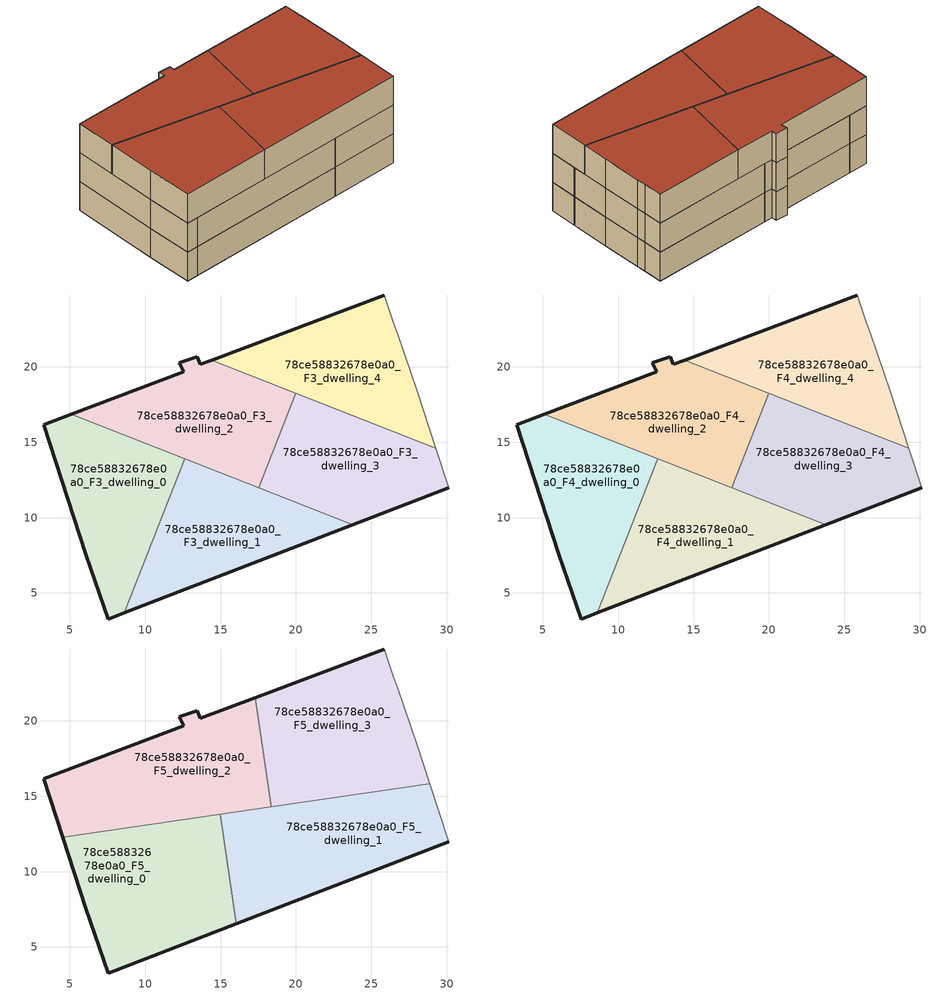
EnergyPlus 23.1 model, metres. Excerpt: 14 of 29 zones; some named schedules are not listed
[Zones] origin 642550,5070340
78ce58832678e0a0_F3_dwelling_0
 floor to 78ce58832678e0a0_F2_dwelling_0 (EU_floor_Construction): 8.6,3.67 12.62,13.9 5.07,16.87 3.24,16.18 6.04,7.57 7.54,3.27 z9
 wall outside (EU_wall_Construction): 8.6,3.67 7.54,3.27 6.04,7.57 3.24,16.18 5.07,16.87 z9:12
 wall to 78ce58832678e0a0_F3_dwelling_1 (EU_wall_Construction): 12.62,13.9 8.6,3.67 z9:12
 wall to 78ce58832678e0a0_F3_dwelling_2 (EU_wall_Construction): 5.07,16.87 12.62,13.9 z9:12
78ce58832678e0a0_F3_dwelling_1
 floor to 78ce58832678e0a0_F2_dwelling_1 (EU_floor_Construction): 23.78,9.52 12.62,13.9 8.6,3.67 z9
 wall outside (EU_wall_Construction): 23.78,9.52 8.6,3.67 z9:12
 wall to 78ce58832678e0a0_F3_dwelling_3 (EU_wall_Construction): 17.52,11.98 23.78,9.52 z9:12
 wall to 78ce58832678e0a0_F3_dwelling_2 (EU_wall_Construction): 12.62,13.9 17.52,11.98 z9:12
78ce58832678e0a0_F3_dwelling_2
 floor to 78ce58832678e0a0_F2_dwelling_2 (EU_floor_Construction): 17.52,11.97 19.99,18.26 14.4,20.46 13.65,20.18 13.45,20.68 12.25,20.28 12.55,19.68 5.07,16.87 z9
 wall outside (EU_wall_Construction): 5.07,16.87 12.55,19.68 12.25,20.28 13.45,20.68 13.65,20.18 14.4,20.46 z9:12
 wall to 78ce58832678e0a0_F3_dwelling_3 (EU_wall_Construction): 19.99,18.26 17.52,11.97 z9:12
 wall to 78ce58832678e0a0_F3_dwelling_4 (EU_wall_Construction): 14.4,20.46 19.99,18.26 z9:12
78ce58832678e0a0_F3_dwelling_3
 floor to 78ce58832678e0a0_F2_dwelling_3 (EU_floor_Construction): 30.16,11.97 29.3,14.6 19.99,18.26 17.52,11.97 23.78,9.52 z9
 wall outside (EU_wall_Construction): 30.16,11.97 23.78,9.52 z9:12
 wall adiabatic (EU_wall_Construction): 29.3,14.6 30.16,11.97 z9:12
 wall to 78ce58832678e0a0_F3_dwelling_4 (EU_wall_Construction): 20,18.26 29.3,14.6 z9:12
78ce58832678e0a0_F3_dwelling_4
 floor to 78ce58832678e0a0_F2_dwelling_4 (EU_floor_Construction): 29.3,14.6 28.06,18.37 26.76,22.18 26.46,22.98 25.86,24.78 14.4,20.46 z9
 wall outside (EU_wall_Construction): 14.4,20.46 25.86,24.78 z9:12
 wall adiabatic (EU_wall_Construction): 25.86,24.78 26.46,22.98 26.76,22.18 28.06,18.37 29.3,14.6 z9:12
78ce58832678e0a0_F4_dwelling_0
 floor to 78ce58832678e0a0_F3_dwelling_0 (EU_floor_Construction): 8.6,3.67 12.62,13.9 5.07,16.87 3.24,16.18 6.04,7.57 7.54,3.27 z12
 wall outside (EU_wall_Construction): 8.6,3.67 7.54,3.27 6.04,7.57 3.24,16.18 5.07,16.87 z12:15
 wall to 78ce58832678e0a0_F4_dwelling_1 (EU_wall_Construction): 12.62,13.9 8.6,3.67 z12:15
 wall to 78ce58832678e0a0_F4_dwelling_2 (EU_wall_Construction): 5.07,16.87 12.62,13.9 z12:15
78ce58832678e0a0_F4_dwelling_1
 floor to 78ce58832678e0a0_F3_dwelling_1 (EU_floor_Construction): 23.78,9.52 12.62,13.9 8.6,3.67 z12
 wall outside (EU_wall_Construction): 23.78,9.52 8.6,3.67 z12:15
 wall to 78ce58832678e0a0_F4_dwelling_3 (EU_wall_Construction): 17.52,11.98 23.78,9.52 z12:15
 wall to 78ce58832678e0a0_F4_dwelling_2 (EU_wall_Construction): 12.62,13.9 17.52,11.98 z12:15
 ceiling adiabatic (EU_roof_Construction): 23.78,9.52 16.03,6.53 15.11,12.93 z15
78ce58832678e0a0_F4_dwelling_2
 floor to 78ce58832678e0a0_F3_dwelling_2 (EU_floor_Construction): 17.52,11.97 19.99,18.26 14.4,20.46 13.65,20.18 13.45,20.68 12.25,20.28 12.55,19.68 5.07,16.87 z12
 wall outside (EU_wall_Construction): 5.07,16.87 12.55,19.68 12.25,20.28 13.45,20.68 13.65,20.18 14.4,20.46 z12:15
 wall to 78ce58832678e0a0_F4_dwelling_3 (EU_wall_Construction): 19.99,18.26 17.52,11.97 z12:15
 wall to 78ce58832678e0a0_F4_dwelling_4 (EU_wall_Construction): 14.4,20.46 19.99,18.26 z12:15
78ce58832678e0a0_F4_dwelling_3
 floor to 78ce58832678e0a0_F3_dwelling_3 (EU_floor_Construction): 30.16,11.97 29.3,14.6 19.99,18.26 17.52,11.97 23.78,9.52 z12
 wall outside (EU_wall_Construction): 30.16,11.97 23.78,9.52 z12:15
 wall adiabatic (EU_wall_Construction): 29.3,14.6 30.16,11.97 z12:15
 wall to 78ce58832678e0a0_F4_dwelling_4 (EU_wall_Construction): 20,18.26 29.3,14.6 z12:15
78ce58832678e0a0_F4_dwelling_4
 floor to 78ce58832678e0a0_F3_dwelling_4 (EU_floor_Construction): 29.3,14.6 28.06,18.37 26.76,22.18 26.46,22.98 25.86,24.78 14.4,20.46 z12
 wall outside (EU_wall_Construction): 14.4,20.46 25.86,24.78 z12:15
 wall adiabatic (EU_wall_Construction): 25.86,24.78 26.46,22.98 26.76,22.18 28.06,18.37 29.3,14.6 z12:15
78ce58832678e0a0_F5_dwelling_0
 floor to 78ce58832678e0a0_F4_dwelling_0 (EU_floor_Construction): 8.6,3.67 12.44,13.44 4.51,12.3 6.04,7.57 7.54,3.27 z15
 floor to 78ce58832678e0a0_F4_dwelling_1 (EU_floor_Construction): 16.03,6.53 15.11,12.93 13.42,13.59 12.44,13.44 8.6,3.67 z15
 floor to 78ce58832678e0a0_F4_dwelling_2 (EU_floor_Construction): 15.11,12.93 14.98,13.81 13.42,13.59 z15
 wall outside (EU_wall_Construction): 16.03,6.53 7.54,3.27 6.04,7.57 4.51,12.3 z15:18
 wall to 78ce58832678e0a0_F5_dwelling_1 (EU_wall_Construction): 14.98,13.81 16.03,6.53 z15:18
 wall to 78ce58832678e0a0_F5_dwelling_2 (EU_wall_Construction): 4.51,12.3 14.98,13.81 z15:18
 roof outside (EU_roof_Construction): 14.98,13.81 16.03,6.53 7.54,3.27 6.04,7.57 4.51,12.3 z18
78ce58832678e0a0_F5_dwelling_1
 floor to 78ce58832678e0a0_F4_dwelling_3 (EU_floor_Construction): 30.16,11.97 29.3,14.6 26.92,15.54 18.44,14.31 17.52,11.97 23.78,9.52 z15
 floor to 78ce58832678e0a0_F4_dwelling_4 (EU_floor_Construction): 29.3,14.6 28.9,15.83 26.92,15.54 z15
 floor to 78ce58832678e0a0_F4_dwelling_2 (EU_floor_Construction): 17.52,11.97 18.44,14.31 14.98,13.81 15.11,12.93 z15
 floor adiabatic (EU_floor_Construction): 30.16,11.97 23.78,9.52 15.11,12.93 16.03,6.53 z15
 wall outside (EU_wall_Construction): 30.16,11.97 16.03,6.53 z15:18
 wall adiabatic (EU_wall_Construction): 28.9,15.83 30.16,11.97 z15:18
 wall to 78ce58832678e0a0_F5_dwelling_3 (EU_wall_Construction): 18.35,14.3 28.9,15.83 z15:18
 wall to 78ce58832678e0a0_F5_dwelling_2 (EU_wall_Construction): 14.98,13.81 18.35,14.3 z15:18
 roof outside (EU_roof_Construction): 28.9,15.83 30.16,11.97 16.03,6.53 14.98,13.81 z18
78ce58832678e0a0_F5_dwelling_2
 floor to 78ce58832678e0a0_F4_dwelling_2 (EU_floor_Construction): 18.35,14.3 17.64,19.19 14.4,20.46 13.65,20.18 13.45,20.68 12.25,20.28 12.55,19.68 5.08,16.87 13.42,13.59 z15
 floor to 78ce58832678e0a0_F4_dwelling_0 (EU_floor_Construction): 12.44,13.44 12.62,13.9 5.08,16.87 3.24,16.18 4.51,12.3 z15
 floor to 78ce58832678e0a0_F4_dwelling_4 (EU_floor_Construction): 17.64,19.19 17.3,21.55 14.4,20.46 z15
 floor to 78ce58832678e0a0_F4_dwelling_1 (EU_floor_Construction): 13.42,13.59 12.62,13.9 12.44,13.44 z15
 wall outside (EU_wall_Construction): 4.51,12.3 3.24,16.18 12.55,19.68 12.25,20.28 13.45,20.68 13.65,20.18 17.3,21.55 z15:18
 wall to 78ce58832678e0a0_F5_dwelling_3 (EU_wall_Construction): 17.3,21.55 18.35,14.3 z15:18
 roof outside (EU_roof_Construction): 17.3,21.55 18.35,14.3 4.51,12.3 3.24,16.18 12.55,19.68 12.25,20.28 13.45,20.68 13.65,20.18 z18
78ce58832678e0a0_F5_dwelling_3
 floor to 78ce58832678e0a0_F4_dwelling_3 (EU_floor_Construction): 26.92,15.54 19.99,18.26 18.44,14.31 z15
 floor to 78ce58832678e0a0_F4_dwelling_4 (EU_floor_Construction): 28.9,15.83 28.06,18.37 26.76,22.18 26.46,22.98 25.86,24.78 17.3,21.55 17.64,19.19 26.92,15.54 z15
 floor to 78ce58832678e0a0_F4_dwelling_2 (EU_floor_Construction): 18.44,14.31 19.99,18.26 17.64,19.19 18.35,14.3 z15
 wall outside (EU_wall_Construction): 17.3,21.55 25.86,24.78 z15:18
 wall adiabatic (EU_wall_Construction): 25.86,24.78 26.46,22.98 26.76,22.18 28.06,18.37 28.9,15.83 z15:18
 roof outside (EU_roof_Construction): 26.46,22.98 26.76,22.18 28.06,18.37 28.9,15.83 18.35,14.3 17.3,21.55 25.86,24.78 z18
[Building]
EU S2 Campaign: North Axis=0; Terrain=City; Solar Distribution=FullExterior
[Site:Location]
Lyon-Bron: Latitude=45.75; Longitude=5; Time Zone=1; Elevation=198
[SizingPeriod:WeatherFileDays]
AnnualSizingPeriod: Begin Month=1; Begin Day of Month=1; End Month=12; End Day of Month=31; Day of Week for Start Day=Monday; Use Weather File Daylight Saving Period=No; Use Weather File Rain and Snow Indicators=No
[MATERIAL]
EU_InternalMass_Material: Roughness=MediumRough; Thickness=0.1; Conductivity=1; Density=1800; Specific Heat=900; Thermal Absorptance=0.9; Solar Absorptance=0.7; Visible Absorptance=0.7
[MATERIAL:NOMASS] Roughness=MediumRough; Thermal Absorptance=0.9; Solar Absorptance=0.7; Visible Absorptance=0.7
Name | Thermal Resistance
EU_wall_NoMass | 0.776494
EU_roof_NoMass | 0.486893
EU_floor_NoMass | 0.421597
[CONSTRUCTION]
EU_wall_Construction: EU_wall_NoMass
EU_roof_Construction: EU_roof_NoMass
EU_floor_Construction: EU_floor_NoMass
EU_InternalMass_Construction: EU_InternalMass_Material
[ZONE] Type=1; Multiplier=1; Ceiling Height=autocalculate; Floor Area=autocalculate; Part of Total Floor Area=Yes
Name | Volume
78ce58832678e0a0_F3_dwelling_0; 78ce58832678e0a0_F4_dwelling_0 | 197.808
78ce58832678e0a0_F5_dwelling_0 | 247.232
78ce58832678e0a0_F3_dwelling_1; 78ce58832678e0a0_F4_dwelling_1 | 197.785
78ce58832678e0a0_F5_dwelling_1 | 247.225
78ce58832678e0a0_F3_dwelling_2; 78ce58832678e0a0_F4_dwelling_2 | 197.799
78ce58832678e0a0_F5_dwelling_2 | 247.242
78ce58832678e0a0_F3_dwelling_3; 78ce58832678e0a0_F4_dwelling_3 | 197.776
78ce58832678e0a0_F5_dwelling_3 | 247.251
78ce58832678e0a0_F3_dwelling_4; 78ce58832678e0a0_F4_dwelling_4 | 197.793
[INTERNALMASS] Construction=EU_InternalMass_Construction
Name | Zone or ZoneList | Surface Area
78ce58832678e0a0_F3_dwelling_0_EU_InternalMass | 78ce58832678e0a0_F3_dwelling_0 | 65.9361
78ce58832678e0a0_F3_dwelling_1_EU_InternalMass | 78ce58832678e0a0_F3_dwelling_1 | 65.9263
78ce58832678e0a0_F3_dwelling_2_EU_InternalMass | 78ce58832678e0a0_F3_dwelling_2 | 65.9322
78ce58832678e0a0_F3_dwelling_3_EU_InternalMass | 78ce58832678e0a0_F3_dwelling_3 | 65.9271
78ce58832678e0a0_F3_dwelling_4_EU_InternalMass | 78ce58832678e0a0_F3_dwelling_4 | 65.9315
78ce58832678e0a0_F4_dwelling_0_EU_InternalMass | 78ce58832678e0a0_F4_dwelling_0 | 65.9361
78ce58832678e0a0_F4_dwelling_1_EU_InternalMass | 78ce58832678e0a0_F4_dwelling_1 | 65.9263
78ce58832678e0a0_F4_dwelling_2_EU_InternalMass | 78ce58832678e0a0_F4_dwelling_2 | 65.9322
78ce58832678e0a0_F4_dwelling_3_EU_InternalMass | 78ce58832678e0a0_F4_dwelling_3 | 65.9271
78ce58832678e0a0_F4_dwelling_4_EU_InternalMass | 78ce58832678e0a0_F4_dwelling_4 | 65.9315
78ce58832678e0a0_F5_dwelling_0_EU_InternalMass | 78ce58832678e0a0_F5_dwelling_0 | 82.4109
78ce58832678e0a0_F5_dwelling_1_EU_InternalMass | 78ce58832678e0a0_F5_dwelling_1 | 82.4079
78ce58832678e0a0_F5_dwelling_2_EU_InternalMass | 78ce58832678e0a0_F5_dwelling_2 | 82.4156
78ce58832678e0a0_F5_dwelling_3_EU_InternalMass | 78ce58832678e0a0_F5_dwelling_3 | 82.4181
[OTHEREQUIPMENT] Fuel Type=Electricity; Design Level Calculation Method=Watts/Area; Power per Zone Floor Area=1; Fraction Latent=0; Fraction Radiant=0; Fraction Lost=0; Carbon Dioxide Generation Rate=0; EndUse Subcategory=EU_Step8_InternalGains
Name | Zone or ZoneList or Space or SpaceList | Schedule
EU_Step8_InternalGain_78ce58832678e0a0_F3_dwelling_0_f000 | 78ce58832678e0a0_F3_dwelling_0 | EU_Step8_GainSchedule_78ce58832678e0a0_F3_dwelling_0_f000
EU_Step8_InternalGain_78ce58832678e0a0_F3_dwelling_1_f000 | 78ce58832678e0a0_F3_dwelling_1 | EU_Step8_GainSchedule_78ce58832678e0a0_F3_dwelling_1_f000
EU_Step8_InternalGain_78ce58832678e0a0_F3_dwelling_2_f000 | 78ce58832678e0a0_F3_dwelling_2 | EU_Step8_GainSchedule_78ce58832678e0a0_F3_dwelling_2_f000
EU_Step8_InternalGain_78ce58832678e0a0_F3_dwelling_3_f000 | 78ce58832678e0a0_F3_dwelling_3 | EU_Step8_GainSchedule_78ce58832678e0a0_F3_dwelling_3_f000
EU_Step8_InternalGain_78ce58832678e0a0_F3_dwelling_4_f000 | 78ce58832678e0a0_F3_dwelling_4 | EU_Step8_GainSchedule_78ce58832678e0a0_F3_dwelling_4_f000
EU_Step8_InternalGain_78ce58832678e0a0_F4_dwelling_0_f000 | 78ce58832678e0a0_F4_dwelling_0 | EU_Step8_GainSchedule_78ce58832678e0a0_F4_dwelling_0_f000
EU_Step8_InternalGain_78ce58832678e0a0_F4_dwelling_1_f000 | 78ce58832678e0a0_F4_dwelling_1 | EU_Step8_GainSchedule_78ce58832678e0a0_F4_dwelling_1_f000
EU_Step8_InternalGain_78ce58832678e0a0_F4_dwelling_2_f000 | 78ce58832678e0a0_F4_dwelling_2 | EU_Step8_GainSchedule_78ce58832678e0a0_F4_dwelling_2_f000
EU_Step8_InternalGain_78ce58832678e0a0_F4_dwelling_3_f000 | 78ce58832678e0a0_F4_dwelling_3 | EU_Step8_GainSchedule_78ce58832678e0a0_F4_dwelling_3_f000
EU_Step8_InternalGain_78ce58832678e0a0_F4_dwelling_4_f000 | 78ce58832678e0a0_F4_dwelling_4 | EU_Step8_GainSchedule_78ce58832678e0a0_F4_dwelling_4_f000
EU_Step8_InternalGain_78ce58832678e0a0_F5_dwelling_0_f000 | 78ce58832678e0a0_F5_dwelling_0 | EU_Step8_GainSchedule_78ce58832678e0a0_F5_dwelling_0_f000
EU_Step8_InternalGain_78ce58832678e0a0_F5_dwelling_1_f000 | 78ce58832678e0a0_F5_dwelling_1 | EU_Step8_GainSchedule_78ce58832678e0a0_F5_dwelling_1_f000
EU_Step8_InternalGain_78ce58832678e0a0_F5_dwelling_2_f000 | 78ce58832678e0a0_F5_dwelling_2 | EU_Step8_GainSchedule_78ce58832678e0a0_F5_dwelling_2_f000
EU_Step8_InternalGain_78ce58832678e0a0_F5_dwelling_3_f000 | 78ce58832678e0a0_F5_dwelling_3 | EU_Step8_GainSchedule_78ce58832678e0a0_F5_dwelling_3_f000
[ZONEVENTILATION:DESIGNFLOWRATE] Schedule=EU_AlwaysOn; Design Flow Rate Calculation Method=AirChanges/Hour; Air Changes per Hour=0.693814; Ventilation Type=Natural; Fan Pressure Rise=0; Fan Total Efficiency=1; Constant Term Coefficient=1; Temperature Term Coefficient=0; Velocity Term Coefficient=0; Velocity Squared Term Coefficient=0; Minimum Indoor Temperature=-100; Maximum Indoor Temperature=100; Delta Temperature=-100; Minimum Outdoor Temperature=-100; Maximum Outdoor Temperature=100; Maximum Wind Speed=40
Name | Zone or ZoneList or Space or SpaceList
EU_ConstantAir_78ce58832678e0a0_F3_dwelling_0 | 78ce58832678e0a0_F3_dwelling_0
EU_ConstantAir_78ce58832678e0a0_F3_dwelling_1 | 78ce58832678e0a0_F3_dwelling_1
EU_ConstantAir_78ce58832678e0a0_F3_dwelling_2 | 78ce58832678e0a0_F3_dwelling_2
EU_ConstantAir_78ce58832678e0a0_F3_dwelling_3 | 78ce58832678e0a0_F3_dwelling_3
EU_ConstantAir_78ce58832678e0a0_F3_dwelling_4 | 78ce58832678e0a0_F3_dwelling_4
EU_ConstantAir_78ce58832678e0a0_F4_dwelling_0 | 78ce58832678e0a0_F4_dwelling_0
EU_ConstantAir_78ce58832678e0a0_F4_dwelling_1 | 78ce58832678e0a0_F4_dwelling_1
EU_ConstantAir_78ce58832678e0a0_F4_dwelling_2 | 78ce58832678e0a0_F4_dwelling_2
EU_ConstantAir_78ce58832678e0a0_F4_dwelling_3 | 78ce58832678e0a0_F4_dwelling_3
EU_ConstantAir_78ce58832678e0a0_F4_dwelling_4 | 78ce58832678e0a0_F4_dwelling_4
EU_ConstantAir_78ce58832678e0a0_F5_dwelling_0 | 78ce58832678e0a0_F5_dwelling_0
EU_ConstantAir_78ce58832678e0a0_F5_dwelling_1 | 78ce58832678e0a0_F5_dwelling_1
EU_ConstantAir_78ce58832678e0a0_F5_dwelling_2 | 78ce58832678e0a0_F5_dwelling_2
EU_ConstantAir_78ce58832678e0a0_F5_dwelling_3 | 78ce58832678e0a0_F5_dwelling_3
[HVACTEMPLATE:ZONE:IDEALLOADSAIRSYSTEM] System Availability Schedule=EU_AlwaysOn; Maximum Heating Supply Air Temperature=50; Minimum Cooling Supply Air Temperature=13; Maximum Heating Supply Air Humidity Ratio=0.0156; Minimum Cooling Supply Air Humidity Ratio=0.0077; Heating Limit=NoLimit; Cooling Limit=NoLimit; Heating Availability Schedule=EU_AlwaysOn; Cooling Availability Schedule=EU_CoolingOff; Dehumidification Control Type=ConstantSensibleHeatRatio; Cooling Sensible Heat Ratio=0.7; Dehumidification Setpoint=60; Humidification Control Type=None; Humidification Setpoint=30; Outdoor Air Method=None; Outdoor Air Flow Rate per Person=0.00944; Outdoor Air Flow Rate per Zone Floor Area=0; Outdoor Air Flow Rate per Zone=0; Demand Controlled Ventilation Type=None; Outdoor Air Economizer Type=NoEconomizer; Heat Recovery Type=None; Sensible Heat Recovery Effectiveness=0.7; Latent Heat Recovery Effectiveness=0.65
Name | Template Thermostat
78ce58832678e0a0_F3_dwelling_0 | EU_HeatOnly_78ce58832678e0a0_F3_dwelling_0
78ce58832678e0a0_F3_dwelling_1 | EU_HeatOnly_78ce58832678e0a0_F3_dwelling_1
78ce58832678e0a0_F3_dwelling_2 | EU_HeatOnly_78ce58832678e0a0_F3_dwelling_2
78ce58832678e0a0_F3_dwelling_3 | EU_HeatOnly_78ce58832678e0a0_F3_dwelling_3
78ce58832678e0a0_F3_dwelling_4 | EU_HeatOnly_78ce58832678e0a0_F3_dwelling_4
78ce58832678e0a0_F4_dwelling_0 | EU_HeatOnly_78ce58832678e0a0_F4_dwelling_0
78ce58832678e0a0_F4_dwelling_1 | EU_HeatOnly_78ce58832678e0a0_F4_dwelling_1
78ce58832678e0a0_F4_dwelling_2 | EU_HeatOnly_78ce58832678e0a0_F4_dwelling_2
78ce58832678e0a0_F4_dwelling_3 | EU_HeatOnly_78ce58832678e0a0_F4_dwelling_3
78ce58832678e0a0_F4_dwelling_4 | EU_HeatOnly_78ce58832678e0a0_F4_dwelling_4
78ce58832678e0a0_F5_dwelling_0 | EU_HeatOnly_78ce58832678e0a0_F5_dwelling_0
78ce58832678e0a0_F5_dwelling_1 | EU_HeatOnly_78ce58832678e0a0_F5_dwelling_1
78ce58832678e0a0_F5_dwelling_2 | EU_HeatOnly_78ce58832678e0a0_F5_dwelling_2
78ce58832678e0a0_F5_dwelling_3 | EU_HeatOnly_78ce58832678e0a0_F5_dwelling_3
[SIZING:ZONE] Zone Cooling Design Supply Air Temperature Input Method=SupplyAirTemperature; Zone Cooling Design Supply Air Temperature=13; Zone Heating Design Supply Air Temperature Input Method=SupplyAirTemperature; Zone Heating Design Supply Air Temperature=50; Zone Cooling Design Supply Air Humidity Ratio=0.008; Zone Heating Design Supply Air Humidity Ratio=0.008; Cooling Design Air Flow Method=DesignDay; Cooling Design Air Flow Rate=0; Cooling Minimum Air Flow per Zone Floor Area=0.000762; Cooling Minimum Air Flow=0; Cooling Minimum Air Flow Fraction=0.2; Heating Design Air Flow Method=DesignDay; Heating Design Air Flow Rate=0; Heating Maximum Air Flow per Zone Floor Area=0.002032; Heating Maximum Air Flow=0.141576; Heating Maximum Air Flow Fraction=0.3; Account for Dedicated Outdoor Air System=No; Dedicated Outdoor Air System Control Strategy=NeutralSupplyAir; Dedicated Outdoor Air Low Setpoint Temperature for Design=autosize; Dedicated Outdoor Air High Setpoint Temperature for Design=autosize; Zone Load Sizing Method=Sensible Load Only No Latent Load; Zone Latent Cooling Design Supply Air Humidity Ratio Input Method=HumidityRatioDifference; Zone Cooling Design Supply Air Humidity Ratio Difference=0.005; Zone Latent Heating Design Supply Air Humidity Ratio Input Method=HumidityRatioDifference; Zone Humidification Design Supply Air Humidity Ratio Difference=0.005
78ce58832678e0a0_F3_dwelling_0; 78ce58832678e0a0_F3_dwelling_1; 78ce58832678e0a0_F3_dwelling_2; 78ce58832678e0a0_F3_dwelling_3; 78ce58832678e0a0_F3_dwelling_4; 78ce58832678e0a0_F4_dwelling_0; 78ce58832678e0a0_F4_dwelling_1; 78ce58832678e0a0_F4_dwelling_2; 78ce58832678e0a0_F4_dwelling_3; 78ce58832678e0a0_F4_dwelling_4; 78ce58832678e0a0_F5_dwelling_0; 78ce58832678e0a0_F5_dwelling_1; 78ce58832678e0a0_F5_dwelling_2; 78ce58832678e0a0_F5_dwelling_3
[SCHEDULE:FILE] Column Number=1; Rows to Skip at Top=0; Number of Hours of Data=8760; Column Separator=Comma; Interpolate to Timestep=No; Minutes per Item=60; Adjust Schedule for Daylight Savings=Yes
Name | File
EU_Step8_GainSchedule_78ce58832678e0a0_F3_dwelling_0_f000 | ../../schedules/78ce58832678e0a0/78ce58832678e0a0_F3_dwelling_0_f000_gain.csv
EU_Step8_GainSchedule_78ce58832678e0a0_F3_dwelling_1_f000 | ../../schedules/78ce58832678e0a0/78ce58832678e0a0_F3_dwelling_1_f000_gain.csv
EU_Step8_GainSchedule_78ce58832678e0a0_F3_dwelling_2_f000 | ../../schedules/78ce58832678e0a0/78ce58832678e0a0_F3_dwelling_2_f000_gain.csv
EU_Step8_GainSchedule_78ce58832678e0a0_F3_dwelling_3_f000 | ../../schedules/78ce58832678e0a0/78ce58832678e0a0_F3_dwelling_3_f000_gain.csv
EU_Step8_GainSchedule_78ce58832678e0a0_F3_dwelling_4_f000 | ../../schedules/78ce58832678e0a0/78ce58832678e0a0_F3_dwelling_4_f000_gain.csv
